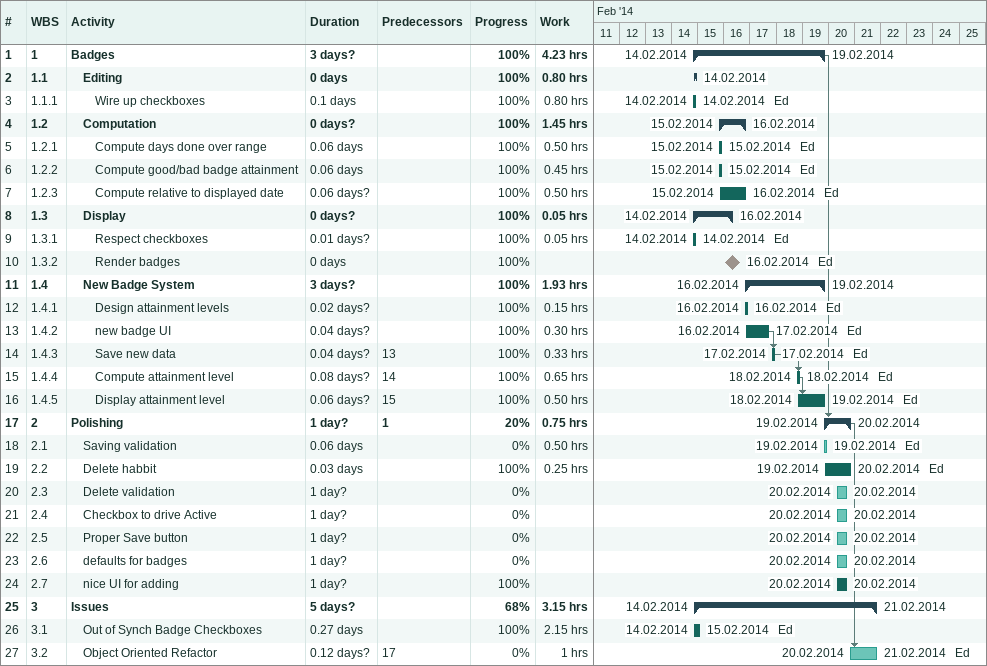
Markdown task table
| ID | WBS | Task | Duration | Start | Finish | Predecessors | Resources | % complete | Work (h) |
|---|---|---|---|---|---|---|---|---|---|
| 1 | 1 | **Badges** | 3d? | 2014-02-14 | 2014-02-19 |  |  | 100 | 4.23 |
| 2 | 1.1 | **Editing** | 0d | 2014-02-14 | 2014-02-14 |  |  | 100 | 0.80 |
| 3 | 1.1.1 | Wire up checkboxes | 0.1d | 2014-02-14 | 2014-02-14 |  | Ed | 100 | 0.80 |
| 4 | 1.2 | **Computation** | 0d? | 2014-02-15 | 2014-02-16 |  |  | 100 | 1.45 |
| 5 | 1.2.1 | Compute days done over range | 0.06d | 2014-02-15 | 2014-02-15 |  | Ed | 100 | 0.50 |
| 6 | 1.2.2 | Compute good/bad badge attainment | 0.06d | 2014-02-15 | 2014-02-15 |  | Ed | 100 | 0.45 |
| 7 | 1.2.3 | Compute relative to displayed date | 0.06d? | 2014-02-15 | 2014-02-16 |  | Ed | 100 | 0.50 |
| 8 | 1.3 | **Display** | 0d? | 2014-02-14 | 2014-02-16 |  |  | 100 | 0.05 |
| 9 | 1.3.1 | Respect checkboxes | 0.01d? | 2014-02-14 | 2014-02-14 |  | Ed | 100 | 0.05 |
| 10 | 1.3.2 | Render badges | 0d | 2014-02-16 | 2014-02-16 |  | Ed | 100 |  |
| 11 | 1.4 | **New Badge System** | 3d? | 2014-02-16 | 2014-02-19 |  |  | 100 | 1.93 |
| 12 | 1.4.1 | Design attainment levels | 0.02d? | 2014-02-16 | 2014-02-16 |  | Ed | 100 | 0.15 |
| 13 | 1.4.2 | new badge UI | 0.04d? | 2014-02-16 | 2014-02-17 |  | Ed | 100 | 0.30 |
| 14 | 1.4.3 | Save new data | 0.04d? | 2014-02-17 | 2014-02-17 | 13 | Ed | 100 | 0.33 |
| 15 | 1.4.4 | Compute attainment level | 0.08d? | 2014-02-18 | 2014-02-18 | 14 | Ed | 100 | 0.65 |
| 16 | 1.4.5 | Display attainment level | 0.06d? | 2014-02-18 | 2014-02-19 | 15 | Ed | 100 | 0.50 |
| 17 | 2 | **Polishing** | 1d? | 2014-02-19 | 2014-02-20 | 1 |  | 20 | 0.75 |
| 18 | 2.1 | Saving validation | 0.06d | 2014-02-19 | 2014-02-19 |  | Ed | 0 | 0.50 |
| 19 | 2.2 | Delete habbit | 0.03d | 2014-02-19 | 2014-02-20 |  | Ed | 100 | 0.25 |
| 20 | 2.3 | Delete validation | 1d? | 2014-02-20 | 2014-02-20 |  |  | 0 |  |
| 21 | 2.4 | Checkbox to drive Active | 1d? | 2014-02-20 | 2014-02-20 |  |  | 0 |  |
| 22 | 2.5 | Proper Save button | 1d? | 2014-02-20 | 2014-02-20 |  |  | 0 |  |
| 23 | 2.6 | defaults for badges | 1d? | 2014-02-20 | 2014-02-20 |  |  | 0 |  |
| 24 | 2.7 | nice UI for adding | 1d? | 2014-02-20 | 2014-02-20 |  |  | 100 |  |
| 25 | 3 | **Issues** | 5d? | 2014-02-14 | 2014-02-21 |  |  | 68 | 3.15 |
| 26 | 3.1 | Out of Synch Badge Checkboxes | 0.27d | 2014-02-14 | 2014-02-15 |  | Ed | 100 | 2.15 |
| 27 | 3.2 | Object Oriented Refactor | 0.12d? | 2014-02-20 | 2014-02-21 | 17 | Ed | 0 | 1 |
